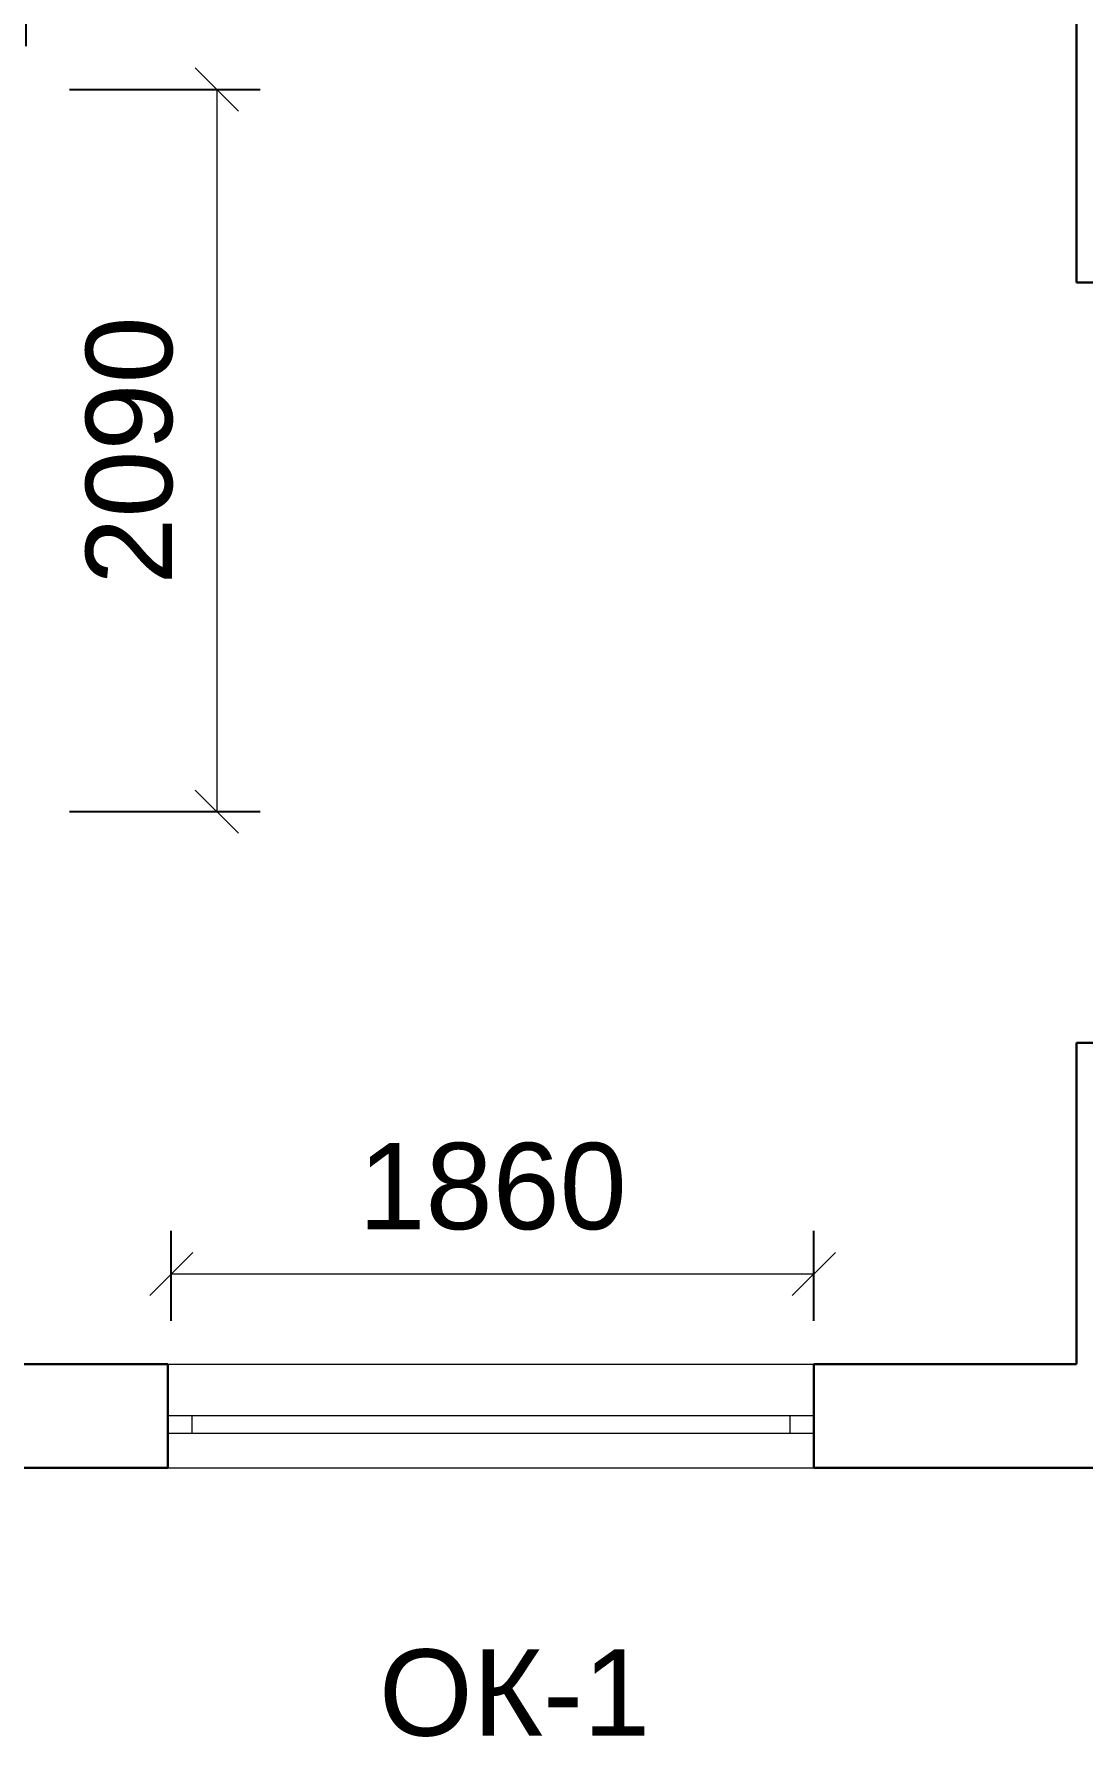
# Model space of a CAD drawing. Header units: metres. Extents: x 0 to 62.5, y -0.5 to 27.6.
# Drawn here: x 39.956 to 42.992, y 10.472 to 15.401 of the extents above; entities that cross this region are included whole.
import ezdxf

# ---------------------------------------------------------------- set-up
doc = ezdxf.new("R2010")
doc.units = ezdxf.units.M
doc.header["$MEASUREMENT"] = 0
for name, color, linetype, lineweight in [('Level 50', 7, 'Continuous', 0), ('окна', 153, 'Continuous', 18), ('стена', 7, 'Continuous', 40)]:
    doc.layers.add(name, color=color, linetype=linetype, lineweight=lineweight)
doc.styles.get("Standard").update_dxf_attribs({"font": 'CS_Gost2304.shx'})
doc.styles.add('Style-Arial', font='arial.ttf')
doc.dimstyles.get("Standard").update_dxf_attribs({"dimtxt": 0.18, "dimasz": 0.18, "dimexe": 0.18, "dimexo": 0.0625, "dimgap": 0.09, "dimtad": 0, "dimtih": 1, "dimtoh": 1, "dimdec": 4, "dimzin": 0, "dimdsep": 46, "dimtxsty": 'STANDARD', "dimcen": 0.09, "dimadec": 0, "dimazin": 0, "dimtfac": 1, "dimtdec": 4, "dimtofl": 0, "dimtmove": 0, "dimatfit": 3, "dimfxl": 1, "dimtolj": 1, "dimtzin": 0, "dimarcsym": 0})

# ---------------------------------------------------------------- blocks, each defined once
blk = doc.blocks.new('_Oblique')
at = {"color": 0, "linetype": 'ByBlock', "lineweight": -2}
blk.add_line((0.5, 0.5), (-0.5, -0.5), dxfattribs=at)
blk = doc.blocks.new('*D63')
at = {"color": 0, "lineweight": -2, "transparency": 16777216}
for p, q in [((40.3533, 11.6765), (40.3533, 11.9374)), ((42.2133, 11.6765), (42.2133, 11.9374))]:
    blk.add_line(p, q, dxfattribs=at)
at = {"color": 5, "lineweight": 0, "transparency": 16777216}
blk.add_line((40.3533, 11.8124), (42.2133, 11.8124), dxfattribs=at)
at = {"layer": 'Defpoints', "color": 0, "transparency": 16777216}
for p in [(42.2133, 11.8124), (40.3533, 11.5515), (42.2133, 11.5515)]:
    blk.add_point(p, dxfattribs=at)
at = {"color": 5, "lineweight": 0, "transparency": 16777216, "xscale": 0.125, "yscale": 0.125, "zscale": 0.125, "rotation": 180}
blk.add_blockref('_Oblique', (40.3533, 11.8124), dxfattribs=at)
at = {"color": 5, "lineweight": 0, "transparency": 16777216, "xscale": 0.125, "yscale": 0.125, "zscale": 0.125}
blk.add_blockref('_Oblique', (42.2133, 11.8124), dxfattribs=at)
at = {"color": 0, "transparency": 16777216, "insert": (41.2833, 12.0651), "char_height": 0.25, "attachment_point": 5, "style": 'Style-Arial'}
blk.add_mtext('1860', dxfattribs=at)
blk = doc.blocks.new('TerminatorOpen')
at = {"color": 0, "linetype": 'ByBlock', "lineweight": -2}
for q in [(-1, 0.5), (-1, 0), (-1, -0.5)]:
    blk.add_line((0, 0), q, dxfattribs=at)
blk = doc.blocks.new('*D85')
at = {"color": 0, "lineweight": -2, "transparency": 16777216}
for p, q in [((40.0583, 15.2406), (40.6101, 15.2406)), ((40.0583, 13.1506), (40.6101, 13.1506))]:
    blk.add_line(p, q, dxfattribs=at)
at = {"color": 5, "lineweight": 0, "transparency": 16777216}
blk.add_line((40.4851, 15.2406), (40.4851, 13.1506), dxfattribs=at)
at = {"layer": 'Defpoints', "color": 0, "transparency": 16777216}
for p in [(39.9333, 15.2406), (39.9333, 13.1506), (40.4851, 13.1506)]:
    blk.add_point(p, dxfattribs=at)
at = {"color": 5, "lineweight": 0, "transparency": 16777216, "xscale": 0.125, "yscale": 0.125, "zscale": 0.125}
for p, rotation in [((40.4851, 15.2406), 90), ((40.4851, 13.1506), 270)]:
    blk.add_blockref('_Oblique', p, dxfattribs=dict(at, rotation=rotation))
at = {"color": 0, "transparency": 16777216, "insert": (40.2324, 14.1956), "char_height": 0.25, "attachment_point": 5, "rotation": 90, "style": 'Style-Arial'}
blk.add_mtext('2090', dxfattribs=at)
blk = doc.blocks.new('*D86')
at = {"color": 0, "lineweight": -2, "transparency": 16777216}
for p, q in [((36.1833, 15.3656), (36.1833, 15.6865)), ((39.9333, 15.3656), (39.9333, 15.6865))]:
    blk.add_line(p, q, dxfattribs=at)
at = {"color": 5, "lineweight": 0, "transparency": 16777216}
blk.add_line((36.1833, 15.5615), (39.9333, 15.5615), dxfattribs=at)
at = {"layer": 'Defpoints', "color": 0, "transparency": 16777216}
for p in [(39.9333, 15.5615), (36.1833, 15.2406), (39.9333, 15.2406)]:
    blk.add_point(p, dxfattribs=at)
at = {"color": 5, "lineweight": 0, "transparency": 16777216, "xscale": 0.125, "yscale": 0.125, "zscale": 0.125, "rotation": 180}
blk.add_blockref('_Oblique', (36.1833, 15.5615), dxfattribs=at)
at = {"color": 5, "lineweight": 0, "transparency": 16777216, "xscale": 0.125, "yscale": 0.125, "zscale": 0.125}
blk.add_blockref('_Oblique', (39.9333, 15.5615), dxfattribs=at)
at = {"color": 0, "transparency": 16777216, "insert": (38.0583, 15.8142), "char_height": 0.25, "attachment_point": 5, "style": 'Style-Arial'}
blk.add_mtext('3750', dxfattribs=at)

msp = doc.modelspace()

# ---------------------------------------------------------------- linework, layer by layer
at = {"layer": 'Level 50', "color": 7, "linetype": 'Continuous', "lineweight": 30}
for points in [[(41.58325171, 15.56150456), (42.97325171, 15.56150456), (42.97325171, 14.68150456)], [(43.27325171, 14.68150456), (42.97325171, 14.68150456)], [(39.57325171, 13.1505698), (39.37325171, 13.1505698), (39.37325171, 11.25150456), (40.34325171, 11.25150456)], [(39.57325171, 13.1505698), (39.57325171, 11.55150456), (40.34325171, 11.55150456)], [(42.97325171, 12.48150456), (42.97325171, 11.55150456)], [(42.97325171, 12.48150456), (43.27325171, 12.48150456)], [(40.34325171, 11.55150456), (40.34325171, 11.25150456)], [(42.21325171, 11.55150456), (42.97325171, 11.55150456)], [(42.21325171, 11.55150456), (42.21325171, 11.25150456)], [(42.21325171, 11.25150456), (43.81325171, 11.25150456)]]:
    msp.add_lwpolyline(points, dxfattribs=at)
at = {"layer": 'окна', "ltscale": 100}
for points in [[(42.21325171, 11.40150456), (40.34325171, 11.40150456)], [(40.34325171, 11.40150456), (40.34325171, 11.35150456), (40.41325171, 11.35150456), (40.41325171, 11.40150456), (40.34325171, 11.40150456)], [(42.14325171, 11.40150456), (42.14325171, 11.35150456), (42.21325171, 11.35150456), (42.21325171, 11.40150456), (42.14325171, 11.40150456)], [(40.34325171, 11.35150456), (42.21325171, 11.35150456)]]:
    msp.add_lwpolyline(points, dxfattribs=at)
at = {"layer": 'стена', "color": 7, "linetype": 'Continuous', "lineweight": 13}
for points in [[(40.34325171, 11.55150456), (42.21325171, 11.55149966)], [(40.34325171, 11.25150456), (42.21325171, 11.25150456)]]:
    msp.add_lwpolyline(points, dxfattribs=at)

# ---------------------------------------------------------------- texts
at = {"color": 7, "linetype": 'Continuous', "lineweight": 0, "insert": (40.95412559, 10.47239386), "char_height": 0.25, "attachment_point": 7, "line_spacing_factor": 0.72}
msp.add_mtext('{\\fArial|b0|i0|c204|p39;ОК\\fArial|b0|i0|c0|p39;-\\fArial|b0|i0|c204|p39;1}', dxfattribs=at)

# ---------------------------------------------------------------- dimensions: what is measured, and where the dimension line sits
for base, p1, p2, picture, middle in [((39.93325171, 15.56150456), (36.18325171, 15.2405698), (39.93325171, 15.2405698), '*D86', (38.05825171, 15.81423307)), ((42.21325171, 11.81240746), (40.35325171, 11.55149966), (42.21325171, 11.55149966), '*D63', (41.28325171, 12.06505071))]:
    dim = msp.add_linear_dim(base=base, p1=p1, p2=p2, dimstyle='Standard', override={"dimtxt": 0.25, "dimasz": 0.125, "dimexe": 0.125, "dimexo": 0.125, "dimgap": 0.125, "dimtad": 1, "dimtih": 0, "dimtoh": 0, "dimlfac": 1000, "dimzin": 11, "dimtxsty": 'Style-Arial', "dimblk": 'Oblique', "dimclrd": 5, "dimadec": 4, "dimazin": 3, "dimldrblk": 'TerminatorOpen', "dimfrac": 2, "dimtolj": 0, "dimtzin": 11, "dimlwd": 0})
    dim.commit()
    dim.dimension.update_dxf_attribs({"geometry": picture, "text_midpoint": middle})
dim = msp.add_linear_dim(base=(40.48509094, 13.1505698), p1=(39.93325171, 15.2405698), p2=(39.93325171, 13.1505698), angle=90, dimstyle='Standard', override={"dimtxt": 0.25, "dimasz": 0.125, "dimexe": 0.125, "dimexo": 0.125, "dimgap": 0.125, "dimtad": 1, "dimtih": 0, "dimtoh": 0, "dimlfac": 1000, "dimzin": 11, "dimtxsty": 'Style-Arial', "dimblk": 'Oblique', "dimclrd": 5, "dimadec": 4, "dimazin": 3, "dimldrblk": 'TerminatorOpen', "dimfrac": 2, "dimtolj": 0, "dimtzin": 11, "dimlwd": 0})
dim.commit()
dim.dimension.update_dxf_attribs({"geometry": '*D85', "text_midpoint": (40.23244769, 14.1955698)})

doc.saveas('drawing.dxf')
